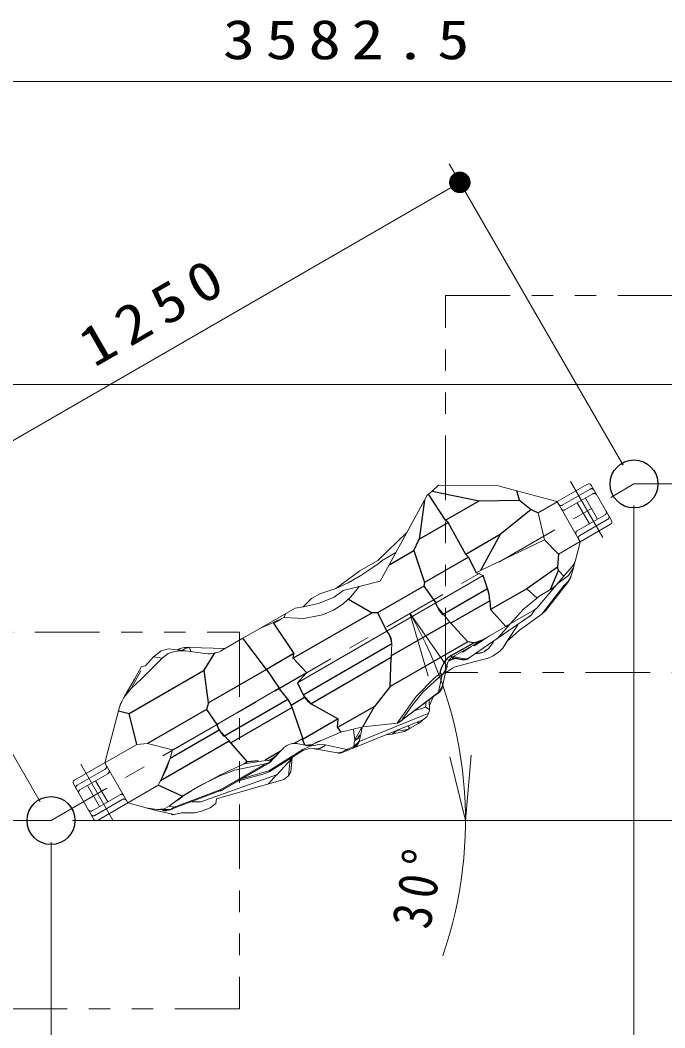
# Model space of a CAD drawing. Units: millimetres on the paper, scale 1:40. Extents: x -385 to 0, y -5 to 267.
# Drawn here: x -280.22 to -250.29, y 162.63 to 209.42 of the extents above; entities that cross this region are included whole.
import ezdxf

# ---------------------------------------------------------------- set-up
doc = ezdxf.new("R2010")
doc.units = ezdxf.units.MM
for name, pattern in [('USER1', [4.5, 2.5, -2]), ('USER2', [6, 3, -1, 1, -1]), ('USER3', [8, 3, -1, 1, -1, 1, -1])]:
    doc.linetypes.add(name, pattern=pattern)
doc.layers.add('LY_1', color=7, linetype='Continuous', lineweight=13)
doc.styles.add('ＭＳ ゴシック', font='')
doc.styles.get('ＭＳ ゴシック').set_extended_font_data('MS Gothic')

# ---------------------------------------------------------------- blocks, each defined once
blk = doc.blocks.new('open_arrow')
at = {"color": 0, "linetype": 'Continuous', "lineweight": -2}
blk.add_lwpolyline([(7.5, 1.25), (0, 0), (7.5, -1.25)], dxfattribs=at)
blk = doc.blocks.new('filled_dot')
at = {"color": 0, "linetype": 'Continuous', "lineweight": -2, "const_width": 1.25}
blk.add_lwpolyline([(-0.625, 0, 1), (0.625, 0, 1)], format="xyb", close=True, dxfattribs=at)

msp = doc.modelspace()

# ---------------------------------------------------------------- linework, layer by layer
at = {"layer": 'LY_1'}
for p, q in [((-310.04, 206.575), (-220.476, 206.575)), ((-252.226, 188.75), (-260.311, 202.752)), ((-286.874, 186.261), (-259.811, 201.886)), ((-238.131, 192.509), (-367.152, 192.509)), ((-260.794, 187.824), (-258.03, 187.802)), ((-258.03, 187.802), (-257.17, 187.57)), ((-255.295, 187.065), (-253.888, 187.877)), ((-253.717, 187.832), (-252.767, 186.186)), ((-261.331, 187.359), (-261.457, 187.129)), ((-255.309, 187.069), (-257.17, 187.57)), ((-279.29, 173.125), (-287.374, 187.127)), ((-263.099, 184.124), (-261.457, 187.129)), ((-255.292, 187.059), (-256.181, 186.546)), ((-255.309, 187.069), (-255.299, 187.063)), ((-255.295, 187.065), (-255.309, 187.069)), ((-255.303, 187.06), (-255.295, 187.065)), ((-255.303, 187.06), (-255.292, 187.059)), ((-255.292, 187.059), (-255.295, 187.065)), ((-255.292, 187.059), (-255.232, 186.957)), ((-254.282, 185.311), (-255.232, 186.957)), ((-251.726, 186.884), (-251.726, 150.147)), ((-256.181, 186.546), (-255.883, 185.292)), ((-254.22, 185.203), (-252.813, 186.015)), ((-258.857, 183.868), (-255.883, 185.292)), ((-255.883, 185.292), (-255.228, 184.629)), ((-254.223, 185.209), (-254.282, 185.311)), ((-255.228, 184.629), (-254.223, 185.209)), ((-254.448, 184.347), (-254.224, 185.188)), ((-254.228, 185.198), (-254.223, 185.209)), ((-254.228, 185.198), (-254.22, 185.203)), ((-254.224, 185.188), (-254.22, 185.203)), ((-254.224, 185.201), (-254.224, 185.188)), ((-254.22, 185.203), (-254.223, 185.209)), ((-254.448, 184.347), (-254.537, 184.013)), ((-263.508, 183.375), (-263.099, 184.124)), ((-259.052, 183.756), (-258.857, 183.868)), ((-254.601, 184.054), (-254.981, 183.607)), ((-260.932, 182.359), (-258.731, 183.63)), ((-258.731, 183.63), (-259.052, 183.756)), ((-254.981, 183.607), (-255.336, 183.19)), ((-264.482, 183.126), (-263.508, 183.375)), ((-258.502, 182.973), (-258.417, 182.466)), ((-256.002, 181.842), (-254.975, 183.186)), ((-263.194, 181.053), (-260.932, 182.359)), ((-260.283, 181.476), (-260.861, 182.196)), ((-256.313, 182.059), (-257.471, 181.384)), ((-269.88, 180.723), (-269.058, 181.197)), ((-257.671, 181.269), (-258.755, 180.646)), ((-257.546, 181.341), (-257.671, 181.269)), ((-270.842, 180.167), (-269.88, 180.723)), ((-267.354, 178.651), (-263.194, 181.053)), ((-258.755, 180.646), (-260.161, 179.838)), ((-258.755, 180.646), (-259.162, 180.516)), ((-272.551, 180.13), (-271.628, 180.01)), ((-274.031, 179.852), (-273.634, 179.799)), ((-271.193, 180.012), (-271.138, 180.044)), ((-271.193, 180.012), (-271.185, 180.032)), ((-259.701, 179.723), (-260.196, 179.814)), ((-260.162, 179.84), (-259.707, 179.739)), ((-259.684, 179.78), (-260.098, 179.874)), ((-258.497, 179.801), (-259.157, 179.627)), ((-258.722, 180.074), (-258.775, 180.055)), ((-258.26, 179.911), (-258.521, 179.786)), ((-258.103, 180.02), (-258.26, 179.911)), ((-258.021, 180.077), (-258.103, 180.02)), ((-275.068, 178.393), (-274.617, 179.213)), ((-260.204, 179.303), (-260.442, 179.138)), ((-260.402, 179.507), (-260.436, 179.342)), ((-259.157, 179.627), (-259.967, 179.413)), ((-268.193, 178.398), (-266.93, 179.127)), ((-266.959, 179.09), (-267.354, 178.651)), ((-260.801, 178.214), (-260.625, 179.035)), ((-271.098, 176.721), (-268.193, 178.398)), ((-275.488, 177.816), (-275.403, 177.967)), ((-267.8, 177.891), (-267.599, 177.51)), ((-266.712, 177.677), (-267.085, 178.095)), ((-261.043, 178.008), (-261.217, 177.593)), ((-275.655, 177.345), (-276.296, 174.94)), ((-275.655, 177.345), (-275.608, 177.522)), ((-261.397, 177.526), (-261.214, 177.412)), ((-273.151, 175.536), (-271.098, 176.721)), ((-270.447, 175.866), (-270.977, 176.47)), ((-264.346, 176.57), (-264.491, 175.929)), ((-261.73, 176.768), (-262.141, 176.53)), ((-264.694, 175.975), (-264.734, 175.701)), ((-274.809, 175.79), (-276.293, 174.934)), ((-274.316, 175.829), (-274.809, 175.79)), ((-273.151, 175.536), (-274.316, 175.829)), ((-273.255, 175.154), (-273.151, 175.536)), ((-268.151, 175.461), (-268.183, 175.427)), ((-268.011, 175.607), (-268.151, 175.461)), ((-267.009, 175.759), (-267.314, 175.823)), ((-266.979, 175.752), (-267.009, 175.759)), ((-265.073, 175.551), (-265.293, 175.433)), ((-273.255, 175.154), (-273.7, 174.103)), ((-268.183, 175.427), (-268.647, 174.941)), ((-277.703, 174.127), (-276.282, 174.948)), ((-276.293, 174.934), (-276.282, 174.948)), ((-276.293, 174.934), (-276.234, 174.832)), ((-275.284, 173.186), (-276.234, 174.832)), ((-273.816, 173.897), (-273.7, 174.103)), ((-276.799, 172.311), (-277.749, 173.957)), ((-275.224, 173.084), (-273.816, 173.897)), ((-275.221, 173.078), (-275.284, 173.186)), ((-276.628, 172.265), (-275.221, 173.078)), ((-275.221, 173.078), (-274.376, 172.85)), ((-273.873, 172.776), (-274.376, 172.85)), ((-273.85, 172.708), (-273.901, 172.722)), ((-277.79, 172.259), (-200.501, 172.259)), ((-278.79, 171.259), (-278.79, 150.147))]:
    msp.add_line(p, q, dxfattribs=at)
at = {"layer": 'LY_1', "linetype": 'USER3'}
for p, q in [((-260.476, 196.634), (-242.976, 196.634)), ((-260.476, 179.134), (-260.476, 196.634)), ((-287.54, 181.009), (-270.04, 181.009)), ((-270.04, 181.009), (-270.04, 163.509)), ((-242.976, 179.134), (-260.476, 179.134)), ((-270.04, 163.509), (-287.54, 163.509))]:
    msp.add_line(p, q, dxfattribs=at)
at = {"layer": 'LY_1', "linetype": 'USER2'}
for p, q in [((-278.79, 172.259), (-251.726, 187.884)), ((-254.679, 187.998), (-253.104, 185.27)), ((-251.726, 187.884), (-220.476, 187.884)), ((-277.412, 174.873), (-275.837, 172.145)), ((-278.79, 172.259), (-310.04, 172.259))]:
    msp.add_line(p, q, dxfattribs=at)
at = {"layer": 'LY_1', "linetype": 'USER1'}
for p, q in [((-253.756, 187.65), (-255.055, 186.9)), ((-253.631, 187.433), (-254.93, 186.683)), ((-253.985, 187.229), (-253.423, 186.255)), ((-254.36, 187.013), (-253.797, 186.039)), ((-253.069, 186.459), (-254.368, 185.709)), ((-252.944, 186.243), (-254.243, 185.493)), ((-277.572, 173.9), (-276.273, 174.65)), ((-277.447, 173.683), (-276.148, 174.433)), ((-276.719, 174.104), (-276.156, 173.13)), ((-277.093, 173.888), (-276.531, 172.914)), ((-276.885, 172.709), (-275.586, 173.459)), ((-276.76, 172.493), (-275.461, 173.243))]:
    msp.add_line(p, q, dxfattribs=at)
at = {"layer": 'LY_1', "lineweight": 25}
for p, q in [((-260.477, 186.199), (-261.258, 187.407)), ((-261.103, 187.554), (-258.909, 187.104)), ((-257.034, 187.127), (-257.17, 187.57)), ((-261.457, 187.129), (-261.701, 185.321)), ((-260.477, 186.199), (-258.909, 187.104)), ((-258.909, 187.104), (-257.034, 187.127)), ((-256.498, 186.696), (-257.943, 185.533)), ((-257.034, 187.127), (-256.498, 186.696)), ((-256.498, 186.696), (-256.181, 186.546)), ((-261.701, 185.321), (-260.36, 186.096)), ((-260.36, 186.096), (-260.477, 186.199)), ((-259.534, 184.614), (-260.36, 186.096)), ((-261.939, 184.793), (-261.701, 185.321)), ((-257.943, 185.533), (-259.534, 184.614)), ((-257.943, 185.533), (-258.857, 183.868)), ((-263.099, 184.124), (-261.939, 184.793)), ((-261.939, 184.793), (-261.451, 183.309)), ((-259.408, 184.488), (-261.451, 183.309)), ((-259.534, 184.614), (-259.408, 184.488)), ((-259.408, 184.488), (-259.052, 183.756)), ((-255.228, 184.629), (-255.275, 184.019)), ((-255.275, 184.019), (-256.699, 183.023)), ((-255.609, 182.991), (-255.225, 183.868)), ((-255.225, 183.868), (-255.275, 184.019)), ((-254.981, 183.607), (-255.225, 183.868)), ((-258.532, 183.033), (-258.731, 183.63)), ((-261.477, 183.142), (-263.63, 181.899)), ((-261.451, 183.309), (-261.477, 183.142)), ((-261.477, 183.142), (-260.932, 182.359)), ((-260.623, 181.826), (-258.532, 183.033)), ((-256.699, 183.023), (-258.385, 182.049)), ((-256.699, 183.023), (-256.225, 182.589)), ((-264.975, 182.533), (-263.879, 181.907)), ((-258.417, 182.466), (-260.229, 181.42)), ((-258.417, 182.466), (-258.385, 182.049)), ((-260.861, 182.196), (-260.932, 182.359)), ((-258.385, 182.049), (-257.671, 181.269)), ((-268.455, 181.422), (-268.125, 181.613)), ((-263.879, 181.907), (-267.546, 179.79)), ((-263.63, 181.899), (-263.879, 181.907)), ((-263.63, 181.899), (-263.194, 181.053)), ((-268.444, 181.466), (-268.455, 181.422)), ((-268.455, 181.422), (-267.512, 180.008)), ((-260.283, 181.476), (-262.992, 179.912)), ((-260.229, 181.42), (-259.447, 180.559)), ((-268.79, 179.27), (-269.88, 180.723)), ((-263.096, 180.906), (-263.194, 181.053)), ((-267.085, 178.095), (-262.966, 180.474)), ((-259.447, 180.559), (-263.039, 178.485)), ((-260.206, 179.917), (-259.162, 180.516)), ((-259.162, 180.516), (-259.447, 180.559)), ((-258.702, 180.087), (-258.6, 180.165)), ((-258.6, 180.165), (-258.518, 180.222)), ((-271.685, 179.238), (-271.193, 180.012)), ((-267.512, 180.008), (-268.79, 179.27)), ((-267.546, 179.79), (-267.512, 180.008)), ((-267.546, 179.79), (-266.93, 179.127)), ((-262.999, 179.821), (-266.712, 177.677)), ((-263.039, 178.485), (-262.999, 179.821)), ((-260.063, 179.775), (-260.031, 179.784)), ((-259.083, 180.013), (-258.783, 180.054)), ((-275.161, 177.231), (-271.685, 179.238)), ((-271.473, 177.721), (-271.685, 179.238)), ((-268.79, 179.27), (-271.473, 177.721)), ((-268.79, 179.27), (-268.193, 178.398)), ((-260.721, 179.091), (-260.686, 179.255)), ((-266.93, 179.127), (-266.959, 179.09)), ((-260.468, 179.176), (-260.442, 179.138)), ((-268.19, 178.379), (-268.193, 178.398)), ((-267.8, 177.891), (-268.19, 178.379)), ((-267.354, 178.651), (-267.085, 178.095)), ((-263.039, 178.485), (-263.775, 177.56)), ((-270.768, 176.177), (-267.8, 177.891)), ((-267.645, 177.617), (-267.016, 177.98)), ((-275.655, 177.345), (-275.161, 177.231)), ((-271.572, 177.413), (-274.316, 175.829)), ((-271.473, 177.721), (-271.572, 177.413)), ((-271.572, 177.413), (-271.098, 176.721)), ((-267.599, 177.51), (-270.447, 175.866)), ((-267.087, 176.042), (-267.599, 177.51)), ((-266.712, 177.677), (-265.452, 176.985)), ((-263.775, 177.56), (-265.487, 176.572)), ((-264.32, 176.608), (-263.775, 177.56)), ((-274.809, 175.79), (-275.161, 177.231)), ((-265.452, 176.985), (-267.087, 176.042)), ((-265.487, 176.572), (-265.452, 176.985)), ((-273.255, 175.154), (-270.977, 176.47)), ((-270.977, 176.47), (-271.098, 176.721)), ((-265.487, 176.572), (-265.33, 176.366)), ((-262.67, 176.469), (-262.674, 176.445)), ((-262.215, 176.657), (-262.141, 176.53)), ((-261.771, 176.839), (-261.73, 176.768)), ((-270.52, 175.94), (-273.7, 174.103)), ((-267.121, 176.055), (-267.497, 175.838)), ((-267.087, 176.042), (-267.121, 176.055)), ((-267.009, 175.759), (-267.121, 176.055)), ((-269.664, 174.98), (-270.447, 175.866)), ((-268.151, 175.461), (-268.852, 175.056)), ((-269.664, 174.98), (-269.82, 174.89)), ((-269.171, 175.026), (-269.664, 174.98)), ((-272.696, 173.383), (-273.816, 173.897))]:
    msp.add_line(p, q, dxfattribs=at)
at = {"layer": 'LY_1'}
for points in [[(-260.794, 187.824), (-261.103, 187.554), (-261.258, 187.407), (-261.331, 187.359)], [(-262.278, 185.626), (-263.621, 184.336), (-264.46, 183.852), (-265.573, 183.037), (-266.307, 182.785), (-266.696, 182.561), (-267.077, 182.173)], [(-265.573, 183.037), (-265, 183.296), (-264.406, 183.629), (-264.028, 183.875), (-263.609, 184.178), (-263.414, 184.328), (-262.783, 184.701)], [(-254.64, 183.625), (-254.542, 183.996), (-254.761, 183.641), (-254.895, 183.538), (-255.252, 183.282)], [(-264.488, 183.124), (-265.22, 182.938), (-265.65, 182.633), (-266.376, 182.336), (-267.073, 182.174), (-267.451, 182.125), (-269.058, 181.197), (-268.461, 181.459), (-267.987, 181.684), (-267.877, 181.879)], [(-267.987, 181.684), (-267.054, 181.645), (-266.184, 181.807), (-265.678, 182.024), (-265.229, 182.315), (-264.867, 182.647), (-264.647, 182.906), (-264.482, 183.126)], [(-255.336, 183.19), (-256.24, 182.125), (-256.313, 182.059), (-256.48, 181.813), (-256.594, 181.724), (-259.421, 179.782)], [(-255.398, 183.124), (-255.524, 183.034), (-256.096, 182.696), (-256.853, 182.073), (-257.471, 181.384), (-258.083, 180.699)], [(-254.77, 183.361), (-255.827, 181.988), (-256.002, 181.842), (-257.044, 181.094), (-257.632, 180.563), (-257.771, 180.339), (-257.123, 181.352)], [(-263.096, 180.906), (-262.966, 180.474), (-262.999, 179.821)], [(-258.428, 180.834), (-259.124, 180.363), (-258.989, 180.512)], [(-258.239, 180.59), (-258.384, 180.357), (-258.518, 180.222)], [(-257.771, 180.339), (-257.596, 180.621), (-257.358, 180.996)], [(-257.771, 180.339), (-257.596, 180.621), (-257.358, 180.996)], [(-272.558, 180.131), (-272.938, 180.18), (-273.345, 180.224), (-273.68, 180.131), (-274.031, 179.852), (-274.4, 179.445), (-274.583, 179.414), (-274.915, 178.828), (-275.403, 177.967), (-275.068, 178.393), (-274.602, 178.828), (-274.112, 179.311), (-273.634, 179.799), (-273.344, 180.01), (-273.108, 180.098), (-272.849, 180.14), (-272.558, 180.131), (-272.938, 180.18)], [(-270.702, 180.248), (-272.349, 180.286), (-272.596, 180.292), (-272.814, 180.249), (-272.938, 180.18)], [(-272.894, 180.205), (-272.704, 180.15), (-272.569, 180.241), (-272.355, 180.287), (-272.298, 180.109)], [(-259.283, 180.343), (-259.679, 180.08), (-259.75, 180.097)], [(-260.436, 179.342), (-260.613, 178.502), (-260.767, 178.239), (-262.686, 176.784), (-264.32, 176.608), (-265.33, 176.366), (-266.662, 175.79), (-266.979, 175.752)], [(-262.722, 176.783), (-261.841, 178.018), (-260.995, 178.87), (-260.721, 179.091), (-260.626, 179.046), (-261.524, 178.22), (-262.028, 177.596), (-262.482, 176.948)], [(-260.442, 179.138), (-260.484, 179.106), (-260.49, 179.101)], [(-260.442, 179.138), (-260.484, 179.106), (-260.49, 179.101)], [(-275.49, 177.813), (-275.567, 177.677), (-275.607, 177.526)], [(-261.234, 177.896), (-261.217, 177.353), (-261.34, 177.071), (-261.525, 176.94), (-265.227, 175.429), (-265.51, 175.399), (-266.618, 175.603), (-266.857, 175.595), (-267.094, 175.504), (-268.627, 174.54), (-268.844, 174.447), (-270.126, 174.085), (-269.899, 174.217), (-268.679, 174.565), (-267.097, 175.561), (-266.768, 175.716), (-266.334, 175.789), (-266.06, 175.767), (-265.061, 175.559), (-264.734, 175.701), (-264.491, 175.929), (-261.243, 177.236)], [(-261.973, 177.344), (-261.409, 177.523), (-261.38, 177.759)], [(-264.371, 176.564), (-264.68, 176.008), (-264.752, 176.477)], [(-262.148, 176.526), (-262.387, 176.396), (-262.962, 176.274), (-263.232, 176.243)], [(-262.949, 176.275), (-262.691, 176.464), (-262.468, 176.431), (-262.154, 176.523)], [(-267.595, 175.19), (-267.651, 174.521), (-267.758, 174.341), (-267.983, 174.159), (-271.106, 173.273), (-271.145, 173.044), (-271.397, 172.843), (-271.806, 172.692), (-272.114, 172.62), (-272.737, 172.614), (-273.069, 172.542), (-273.85, 172.708), (-274.384, 172.852), (-273.874, 172.776), (-273.534, 172.803), (-273.31, 172.921), (-272.673, 173.398), (-272.105, 173.74), (-270.926, 174.381), (-269.82, 174.89), (-268.818, 175.052), (-268.553, 175.079), (-268.179, 175.432), (-268.673, 174.933), (-268.932, 174.872), (-270.258, 174.603), (-270.989, 174.325), (-272.049, 173.789)], [(-273.7, 174.103), (-273.435, 174.642), (-273.255, 175.154)], [(-268.324, 174.369), (-267.6, 175.158), (-267.71, 174.954), (-267.758, 174.341)], [(-268.658, 174.933), (-270.824, 173.682), (-273.239, 172.775), (-273.85, 172.772)], [(-268.856, 174.88), (-270.931, 173.677), (-273.074, 172.885), (-273.299, 172.918)], [(-272.254, 173.128), (-271.84, 173.129), (-268.317, 174.377), (-268.695, 173.96)]]:
    msp.add_lwpolyline(points, dxfattribs=at)
at = {"layer": 'LY_1', "lineweight": 25}
for points in [[(-258.417, 182.466), (-258.457, 182.752), (-258.532, 183.033)], [(-260.861, 182.196), (-260.756, 181.999), (-260.623, 181.826)], [(-260.229, 181.42), (-260.255, 181.448), (-260.283, 181.476)], [(-262.966, 180.474), (-263, 180.703), (-263.096, 180.906)], [(-259.162, 180.516), (-259.083, 180.517), (-258.988, 180.539), (-258.877, 180.582), (-258.755, 180.646)], [(-262.992, 179.912), (-262.996, 179.866), (-262.999, 179.821)], [(-260.626, 179.046), (-260.633, 179.044), (-260.641, 179.045), (-260.651, 179.048), (-260.663, 179.052), (-260.675, 179.059), (-260.689, 179.068), (-260.705, 179.078), (-260.721, 179.091)], [(-260.626, 179.046), (-260.633, 179.044), (-260.641, 179.045), (-260.651, 179.048), (-260.663, 179.052), (-260.675, 179.059), (-260.689, 179.068), (-260.705, 179.078), (-260.721, 179.091)], [(-267.645, 177.617), (-267.71, 177.759), (-267.8, 177.891)], [(-267.085, 178.095), (-267.053, 178.036), (-267.016, 177.98)], [(-267.016, 177.98), (-266.89, 177.809), (-266.712, 177.677)], [(-267.599, 177.51), (-267.62, 177.564), (-267.645, 177.617)], [(-270.977, 176.47), (-270.885, 176.314), (-270.768, 176.177)], [(-270.447, 175.866), (-270.482, 175.904), (-270.52, 175.94)], [(-268.723, 175.042), (-268.617, 175.075), (-268.49, 175.152), (-268.344, 175.27), (-268.183, 175.427)], [(-270.938, 173.629), (-270.936, 173.63), (-270.933, 173.633), (-270.932, 173.637), (-270.931, 173.643), (-270.93, 173.65), (-270.93, 173.657), (-270.93, 173.666), (-270.931, 173.677)], [(-270.938, 173.629), (-270.936, 173.63), (-270.933, 173.633), (-270.932, 173.637), (-270.931, 173.643), (-270.93, 173.65), (-270.93, 173.657), (-270.93, 173.666), (-270.931, 173.677)]]:
    msp.add_lwpolyline(points, dxfattribs=at)
for centre in [(-251.726, 187.884), (-278.79, 172.259)]:
    msp.add_circle(centre, 1.114, dxfattribs=at)
at = {"layer": 'LY_1'}
for centre, radius, start, end in [((-253.825, 187.769), 0.125, 29.9996, 120), ((-252.875, 186.124), 0.125, 300, 29.9996), ((-255.173, 184.54), 0.75, 319.6507, 345.0841), ((-255.365, 183.818), 0.75, 322.4494, 345.0841), ((-256.621, 182.449), 0.5, 299.8824, 319.6507), ((-278.79, 172.259), 19.24, 340.9411, 30), ((-256.687, 181.953), 0.25, 304.3507, 325.8708), ((-271.467, 181.25), 1.25, 285.2489, 300), ((-258.481, 180.767), 0.829, 304.009, 328.8735), ((-271.467, 181.25), 1.25, 262.5991, 283.0296), ((-271.467, 181.25), 1.25, 283.0296, 285.2489), ((-259.912, 179.404), 0.5, 119.8824, 168.132), ((-259.633, 180.091), 0.375, 259.5074, 304.3507), ((-259.775, 178.688), 0.75, 104.8089, 124.8252), ((-261.107, 178.58), 0.5, 306.0921, 348.132), ((-274.4, 177.2), 1.25, 150.4655, 165.0841), ((-198.493, 92.77), 105.725, 126.11741, 127.32901), ((-262.105, 177.417), 0.75, 300, 320.5838), ((-264.395, 176.521), 0.0329, 350.4672, 37.2029), ((-263.819, 170.914), 5.63, 115.8615, 119.7675), ((-264.959, 176.065), 0.487, 292.3299, 343.7618), ((-267.469, 175.089), 0.75, 92.1309, 136.3168), ((-267.469, 175.089), 0.75, 78.132, 92.1309), ((-266.877, 176.242), 0.5, 258.1334, 262.0797), ((-266.858, 176.238), 0.5, 258.132, 299.1347), ((-266.858, 176.237), 0.499, 258.1354, 299.1894), ((-265.419, 175.891), 0.5, 259.5074, 292.1978), ((-277.641, 174.019), 0.125, 120, 210.0004), ((-266.081, 163.691), 11.716, 120.9461, 126.3458), ((-271.199, 174.332), 0.75, 290.3529, 300), ((-273.5, 173.478), 0.75, 261.5699, 290.3529), ((-276.691, 172.374), 0.125, 210.0004, 300), ((-273.15, 172.779), 0.25, 254.9159, 287.0955)]:
    msp.add_arc(centre, radius, start, end, dxfattribs=at)
at = {"layer": 'LY_1', "linetype": 'USER1'}
for centre, start, end in [((-253.694, 187.542), 30, 120), ((-253.569, 187.325), 30, 120), ((-255.118, 187.008), 210, 300), ((-254.993, 186.792), 210, 300), ((-253.131, 186.567), 300, 30), ((-253.006, 186.351), 300, 30), ((-254.305, 185.601), 120, 210), ((-254.18, 185.384), 120, 210), ((-276.336, 174.758), 300, 30), ((-276.211, 174.542), 300, 30), ((-277.51, 173.792), 120, 210), ((-277.385, 173.575), 120, 210), ((-275.523, 173.351), 30, 120), ((-275.398, 173.134), 30, 120), ((-276.947, 172.817), 210, 300), ((-276.822, 172.601), 210, 300)]:
    msp.add_arc(centre, 0.125, start, end, dxfattribs=at)
at = {"layer": 'LY_1', "lineweight": 25}
for centre, radius, start, end in [((-255.344, 183.814), 0.729, 300.448, 344.9925), ((-256.401, 182.06), 0.053, 303.1488, 347.8665), ((-256.445, 182.302), 0.271, 290.8123, 319.3019), ((-256.644, 181.746), 0.0548, 305.1091, 335.7166), ((-257.193, 181.383), 0.0755, 274.5038, 319.8455), ((-258.446, 181.152), 1.041, 225.7513, 229.3291), ((-259.708, 179.05), 1, 119.8824, 168.132), ((-259.775, 178.688), 1.125, 104.8089, 120.2716), ((-263.334, 178.106), 3.614, 28.6329, 30.0664), ((-259.607, 180.081), 0.352, 253.5877, 304.0518), ((-259.562, 180.116), 0.355, 252.8492, 304.0781), ((-260.923, 179.445), 0.498, 306.7302, 348.1209), ((-261.025, 178.566), 0.417, 308.3456, 347.7726), ((-260.894, 178.284), 0.135, 307.1282, 340.4683), ((-264.888, 176.108), 0.436, 290.7113, 335.6494), ((-264.813, 176.375), 0.399, 288.0119, 339.2205), ((-266.479, 176.191), 0.602, 260.8275, 315.092), ((-265.135, 175.575), 0.102, 302.8847, 2.1343), ((-264.828, 175.692), 0.0951, 305.0815, 5.3979), ((-270.884, 173.803), 0.135, 249.5635, 296.4419), ((-273.508, 173.441), 0.712, 261.7622, 308.5138), ((-273.42, 173.26), 0.517, 290.4718, 313.4081)]:
    msp.add_arc(centre, radius, start, end, dxfattribs=at)

# ---------------------------------------------------------------- block references
at = {"layer": 'LY_1', "xscale": 0.4, "yscale": 0.4}
for name, p, rotation in [('filled_dot', (-259.811, 201.886), 210), ('open_arrow', (-262.127, 181.879), 295.5), ('open_arrow', (-259.549, 172.259), 94.5)]:
    msp.add_blockref(name, p, dxfattribs=dict(at, rotation=rotation))

# ---------------------------------------------------------------- texts
at = {"layer": 'LY_1', "insert": (-264.841, 207.575), "char_height": 1.833, "attachment_point": 8, "style": 'ＭＳ ゴシック'}
msp.add_mtext('\\T1.33;\\W1.2;3582.5', dxfattribs=at)
at = {"layer": 'LY_1', "char_height": 1.833, "attachment_point": 8, "style": 'ＭＳ ゴシック'}
for s, insert, rotation in [('\\T1.33;\\W1.15;1250', (-273.476, 195.152), 30), ('\\T1.33;\\W0.85;30°', (-260.834, 169.052), 79.875)]:
    msp.add_mtext(s, dxfattribs=dict(at, insert=insert, rotation=rotation))

doc.saveas('drawing.dxf')
